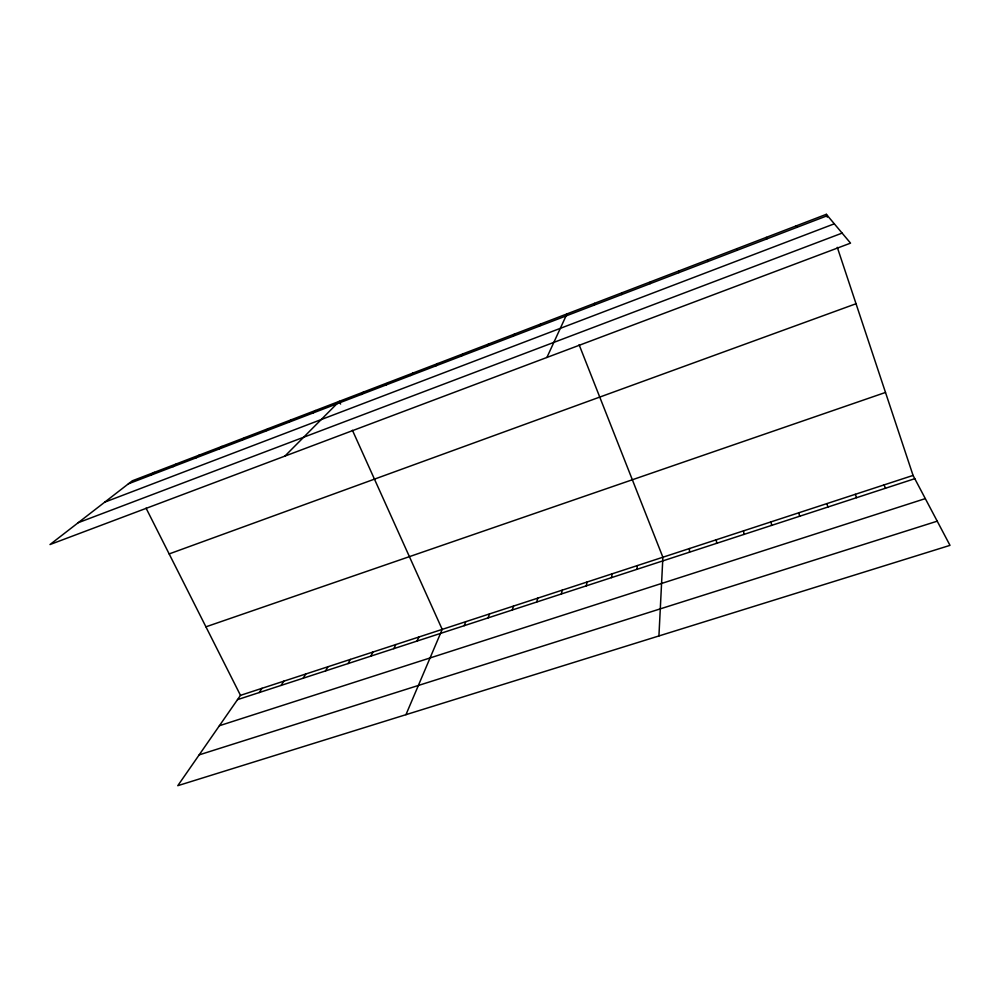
<?xml version="1.0" encoding="UTF-8"?>
<svg xmlns="http://www.w3.org/2000/svg" width="1000" height="1000" viewBox="0 0 1000 1000"><rect width="100%" height="100%" fill="white"/><g stroke="black" fill="none" stroke-linecap="round" stroke-linejoin="round"><path stroke-width="1.5" d="M678.812 272.663L678.888 270.925M658.925 635.95L662.887 557.238L579.113 344.738M636.975 569.325L637.35 565.588M611.512 577.625L612.075 573.85M650.125 283.675L650.425 281.863M586.325 585.837L587.05 582.025M561.388 593.975L562.288 590.125M621.775 294.55L622.288 292.663M536.712 602.025L537.788 598.138M512.288 610L513.525 606.075M488.113 617.888L489.513 613.925M593.737 305.3L594.462 303.35M464.175 625.688L465.737 621.7M405.95 714.675L442.2 629.388L352.425 430.275M546.912 357.45L566.962 313.913M417.038 641.075L418.9 637.013M393.812 648.65L395.825 644.55M370.812 656.15L372.975 652.025M539.438 326.138L540.562 324.05M348.05 663.575L350.35 659.425M325.513 670.938L327.95 666.75M513.125 336.225L514.45 334.075M303.188 678.213L305.763 674M281.075 685.425L283.8 681.188M259.188 692.562L262.038 688.3M487.113 346.213L488.625 343.988M913.062 475.425L240.487 695.35L177.775 785.688L950 545.363L913.062 475.425L837.3 247.338M461.388 356.075L463.075 353.8M435.925 365.85L437.8 363.5M410.75 375.513L412.8 373.1M385.838 385.062L388.062 382.6M361.188 394.525L363.575 392M284.887 456.112L339.363 401.3L340.6 404.062M312.675 413.137L315.387 410.513M288.8 422.287L291.663 419.613M265.163 431.362L268.188 428.625M241.775 440.325L244.963 437.55M218.637 449.212L221.962 446.375M195.725 458L199.2 455.125M173.062 466.688L176.675 463.775M150.612 475.3L154.362 472.337M826.338 214.312L132.287 480.812L50 544.55L850.537 243.137L826.338 214.312L827.288 217.188M128.4 483.825L827.45 215.65M104.75 502.15L834.312 223.812M78.188 522.712L842.113 233.113M169.15 553.925L856.038 303.738M205.925 626.825L885.5 392.45M237.5 699.638L914.788 478.688M219.4 725.725L925.312 498.612M199.163 754.875L937.225 521.175M796.15 225.912L797.013 227.325M146.075 508.162L240.487 695.35M884.013 484.925L885.512 488.237M766.312 237.362L766.938 238.863M855.288 494.325L856.562 497.688M826.888 503.612L827.938 507.025M736.825 248.688L737.212 250.263M798.8 512.788L799.625 516.25M771.012 521.875L771.637 525.388M743.538 530.862L743.95 534.425M707.688 259.875L707.837 261.525M716.363 539.75L716.575 543.35M689.475 548.538L689.488 552.188"/></g></svg>
